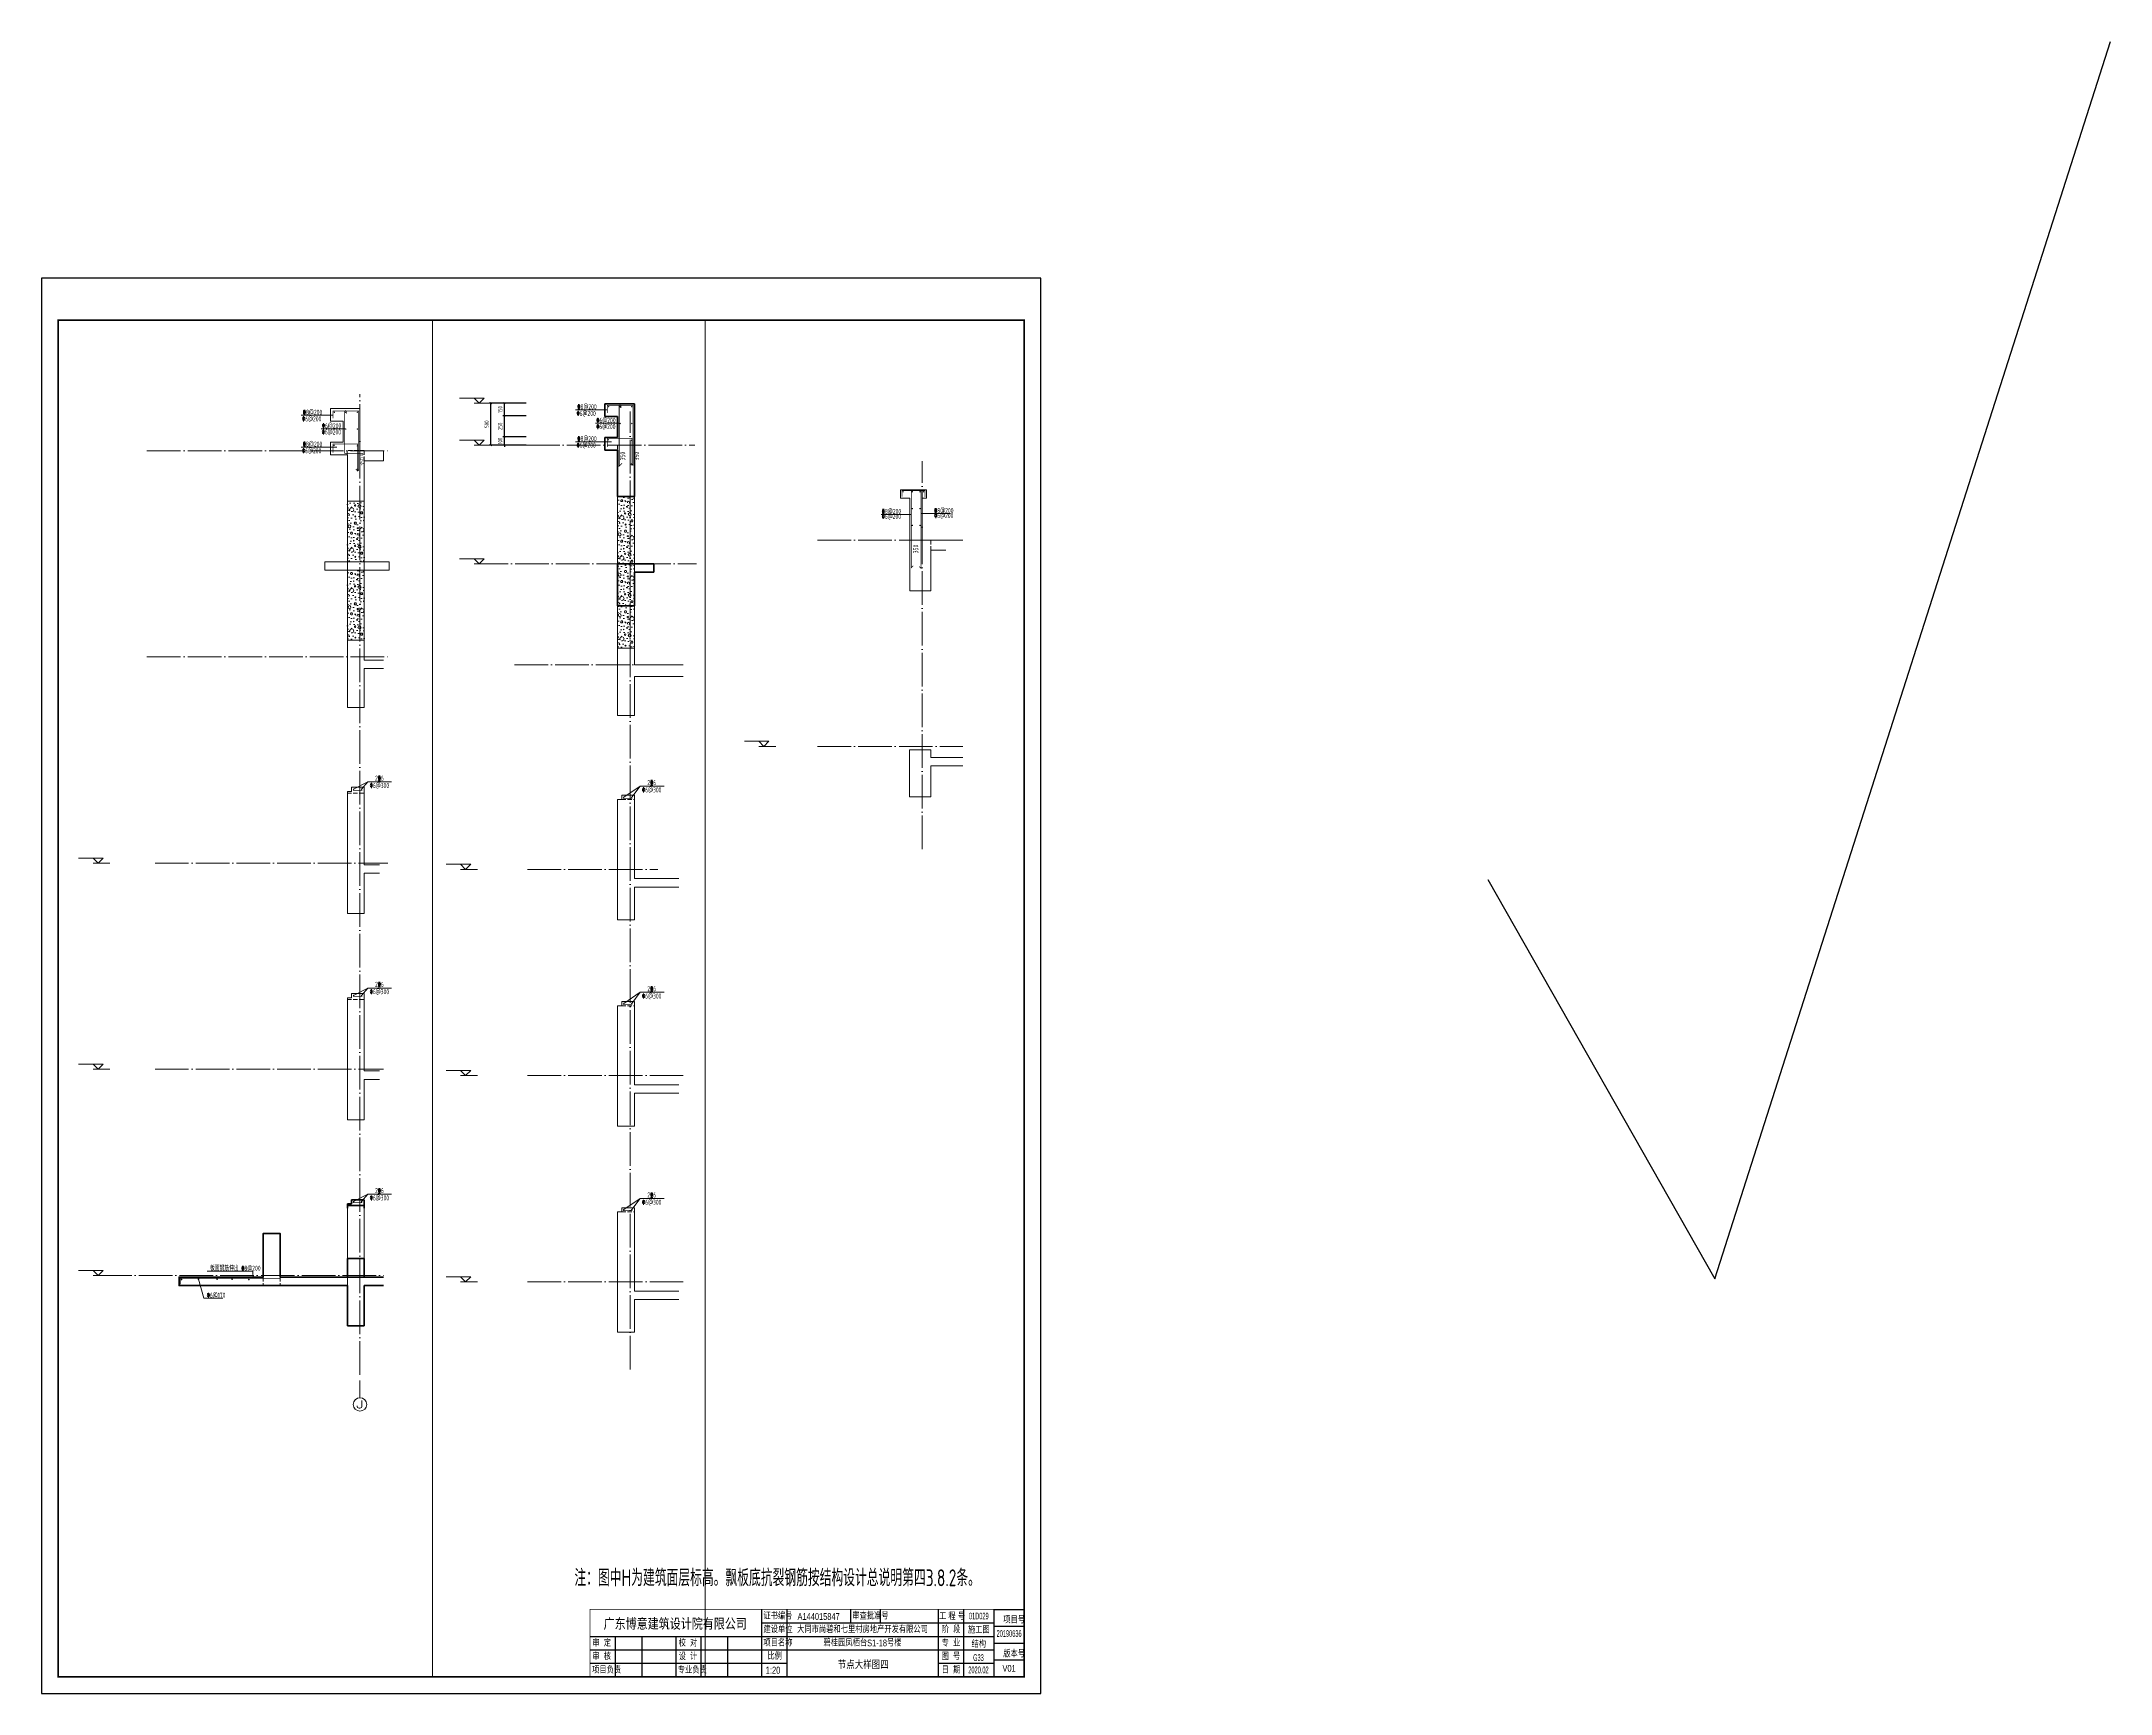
# Model space of a CAD drawing. Extents: x 5874492 to 7194610, y -939842 to -279257.
# Drawn here: x 6055361 to 6079956, y -797382 to -777750 of the extents above; entities that cross this region are included whole.
import ezdxf
from ezdxf.enums import TextEntityAlignment as Align

# ---------------------------------------------------------------- set-up
doc = ezdxf.new("R2010")
doc.units = 0
doc.header["$LTSCALE"] = 1000
doc.linetypes.add('DASH', pattern=[0.35, 0.25, -0.1])
doc.linetypes.add('DOTE', pattern=[2.42, 2, -0.2, 0.02, -0.2])
for name, color, linetype, lineweight in [('A-大样-结构墙线', 140, 'Continuous', 50), ('A-标注-尺寸标注', 105, 'Continuous', 15), ('A-标注-标高标注', 3, 'Continuous', 15), ('A-轴线-塔楼', 1, 'DOTE', 9), ('S-墙柱-REIN', 1, 'Continuous', 20), ('S-大样-HATCH', 251, 'Continuous', 20), ('S-大样-REIN', 1, 'Continuous', 20), ('S-大样-实线', 2, 'Continuous', 20), ('S-大样-标高', 3, 'Continuous', 20), ('S-大样-虚线', 4, 'DASH', 20), ('S-板-BEAM', 4, 'DASH', 20), ('S-板-洞口边线', 211, 'Continuous', 20), ('S-轴网-标注', 3, 'Continuous', 20), ('S-轴网-轴号', 3, 'Continuous', 20), ('S-轴网-轴线', 1, 'DOTE', 9), ('S-通用-TEXT', 7, 'Continuous', 20), ('S-通用-THIN', 7, 'Continuous', 20)]:
    doc.layers.add(name, color=color, linetype=linetype, lineweight=lineweight)
doc.layers.add('Y-云图图框', color=7, linetype='Continuous')
doc.styles.add('_TCH_AXIS', font='COMPLEX.shx', dxfattribs={"bigfont": 'hztxt.shx'})
doc.styles.add('_TCH_DIM_T3', font='tssdeng.shx', dxfattribs={"width": 0.705882, "bigfont": 'hztxt.shx'})
doc.styles.add('_YT_Name', font='simhei.ttf', dxfattribs={"width": 0.8})
doc.styles.add('_YT_Sign_Text', font='ros.shx', dxfattribs={"width": 0.8, "bigfont": 'hztxt.shx'})
doc.styles.add('COMPLEX', font='COMPLEX')
doc.styles.get("Standard").update_dxf_attribs({"font": 'gbenor.shx', "bigfont": 'gbcbig.shx'})
doc.styles.add('TSSD_Rein', font='tssdeng.shx', dxfattribs={"width": 0.7, "bigfont": 'hztxt.shx'})
doc.dimstyles.new('_TCH_ARCH&&20', dxfattribs={"dimtxt": 51, "dimasz": 20, "dimexe": 20, "dimexo": 20, "dimgap": 24.5, "dimtad": 1, "dimdec": 0, "dimzin": 0, "dimdsep": 46, "dimtxsty": '_TCH_DIM_T3', "dimblk": 'ARCHTICK', "dimcen": 0.09, "dimclrt": 7, "dimazin": 2, "dimtfac": 1, "dimtdec": 0, "dimtix": 1, "dimtmove": 2, "dimatfit": 3, "dimfxl": 0, "dimtolj": 1, "dimtzin": 0, "dimarcsym": 0})

# ---------------------------------------------------------------- blocks, each defined once
blk = doc.blocks.new('ECMCTK_A1_竖_单行图名--0')
for p, q in [((428, 50), (428, 26)), ((428, 50), (428, 10)), ((443, 50), (443, 10)), ((480.8, 50), (480.8, 42)), ((498.5, 50), (498.5, 42)), ((533, 50), (533, 10)), ((548, 50), (548, 10)), ((566, 50), (584, 50)), ((566, 50), (566, 10)), ((428, 42), (566, 42)), ((566, 40), (584, 40)), ((326, 34), (566, 34)), ((326, 26), (566, 26)), ((341, 34), (341, 10)), ((357, 10), (357, 34)), ((377, 34), (377, 10)), ((392, 34), (392, 10)), ((408, 10), (408, 34)), ((566, 30), (584, 30)), ((326, 18), (443, 18)), ((533, 18), (566, 18)), ((566, 20), (584, 20))]:
    blk.add_line(p, q)
at = {"color": 4}
blk.add_lwpolyline([(0, 0), (594, 0), (594, 841), (0, 841)], close=True, dxfattribs=at)
for points, const_width in [([(10, 10), (584, 10), (584, 816), (10, 816)], 1), ([(326, 10), (584, 10), (584, 50), (326, 50)], 0.45)]:
    blk.add_lwpolyline(points, close=True, dxfattribs=dict(const_width=const_width))
at = {"const_width": 0.45}
for points in [[(326, 10), (326, 50), (566, 50)], [(566, 50), (566, 10)]]:
    blk.add_lwpolyline(points, dxfattribs=at)
at = {"style": '_YT_Sign_Text', "width": 0.8}
for s, p in [('证书编号', (429.1, 44.1)), ('建设单位', (429.1, 36.1)), ('审查批准号', (481.9, 44.1)), ('工 程 号', (533.5, 43.9)), ('阶  段', (535, 36)), ('项目号', (571.6, 41.8)), ('审  定', (327.4, 28)), ('校  对', (378.7, 28)), ('项目名称', (429.1, 28.1)), ('专  业', (535, 28)), ('版本号', (571.6, 21.6)), ('项目负责', (327.3, 12)), ('审  核', (327.4, 20)), ('专业负责', (378.2, 12)), ('设  计', (378.7, 20)), ('比例', (431.5, 20.2)), ('图  号', (535, 20)), ('日  期', (535, 12))]:
    blk.add_text(s, height=4, dxfattribs=at).set_placement(p)
at = {"color": 80, "flags": 3}
for tag, height, p in [('YTHQINS', 3, (593.3, 817.5)), ('ECMCKEY', 3, (440.1, 590.6)), ('YTTQINS', 3.75, (595.4, 11.9)), ('YTFRAME', 3, (376, 4.9)), ('YTBARCODE_T1', 3, (493.7, 4.6))]:
    blk.add_attdef(tag, text='', height=height, dxfattribs=at).set_placement(p, align=Align.MIDDLE_CENTER)
for tag, height, style, width, p in [('设计单位', 6, '_YT_Name', 0.8, (376.7, 38.6)), ('证书编号', 4, '_YT_Sign_Text', 0.8, (461.9, 43.8)), ('建设单位', 4, '_YT_Sign_Text', 0.8, (488, 36.1)), ('审查批准号', 4, '_YT_Sign_Text', 0.8, (514.1, 43.8)), ('阶段', 4, '_YT_Sign_Text', 0.8, (557.1, 35.8)), ('工程号', 4, '_YT_Sign_Text', 0.5, (557.1, 44.1)), ('项目号', 4, '_YT_Sign_Text', 0.5, (575.1, 33.7)), ('项目名称', 4, '_YT_Sign_Text', 0.8, (488, 28.1)), ('专业', 4, '_YT_Sign_Text', 0.8, (557.1, 27.3)), ('出图比例', 4.2, '_YT_Sign_Text', 0.8, (434.8, 11.8)), ('图纸名称', 4.5, '_YT_Name', 0.8, (488.4, 15.1)), ('图纸编号', 4, '_YT_Sign_Text', 0.5, (556.9, 19.4)), ('日期', 4, '_YT_Sign_Text', 0.5, (556.9, 12.1)), ('版本号', 4, '_YT_Sign_Text', 0.8, (575.1, 13))]:
    blk.add_attdef(tag, text='', height=height, dxfattribs=dict(style=style, width=width)).set_placement(p, align=Align.CENTER)
at = {"style": '_YT_Sign_Text', "width": 0.8, "flags": 3}
for tag, p, height in [('[审定人]', (343.9, 27.8), 4.1), ('{审定人}', (358.9, 26.5), 6.24), ('{审核人}', (360, 18.4), 6.24), ('[校对人]', (395.2, 27.8), 4.1), ('[设计人]', (395.5, 20.2), 4.1), ('{校对人}', (411.3, 26.5), 6.24), ('{设计人}', (411.5, 18.5), 6.24), ('[项目负责人]', (343.8, 12), 4.1), ('[审核人]', (344, 19.8), 4.1), ('{项目负责人}', (361.3, 10.7), 6.24), ('[专业负责人]', (395.7, 11.8), 4.1), ('{专业负责人}', (411.6, 10.4), 6.24)]:
    blk.add_attdef(tag, p, '', height=height, dxfattribs=at)
at = {"color": 80, "flags": 3}
for tag, p in [('YTBZSIT', (10, 10)), ('EXT_TK_LEFT', (10, 10)), ('YTQRCODE', (304.6, 12.1))]:
    blk.add_attdef(tag, p, '', height=3, dxfattribs=at)
blk = doc.blocks.new('20191016.09530376')
at = {"layer": 'S-墙柱-REIN', "const_width": 8}
for points in [[(379, 623), (379, 713), (683, 713), (683, 4), (661, 25)], [(377, 218), (377, 320), (670, 320), (670, 0), (649, 21)]]:
    blk.add_lwpolyline(points, dxfattribs=at)
at = {"layer": 'S-墙柱-REIN', "ltscale": 0.2, "const_width": 8}
for points in [[(397, 697, 1), (389, 697, 1)], [(533, 697, 1), (525, 697, 1)], [(533, 497, 1), (525, 497, 1)], [(672, 697, 1), (664, 697, 1)], [(672, 497, 1), (664, 497, 1)], [(395, 303, 1), (387, 303, 1)], [(672, 297, 1), (664, 297, 1)]]:
    blk.add_lwpolyline(points, format="xyb", close=True, dxfattribs=at)
at = {"layer": 'S-墙柱-REIN', "const_width": 8}
blk.add_lwpolyline([(537, 681), (537, 705, 1), (517, 705), (517, 208), (725, 208, -1), (725, 188), (701, 188)], format="xyb", dxfattribs=at)
at = {"layer": 'S-板-BEAM', "ltscale": 0.2}
blk.add_lwpolyline([(748, 120), (748, 240), (548, 240), (548, 190)], dxfattribs=at)
at = {"layer": 'S-通用-TEXT', "ltscale": 0.2}
for p, q in [((379, 660), (0, 660)), ((424, 282), (0, 282))]:
    blk.add_line(p, q, dxfattribs=at)
at = {"layer": 'S-通用-TEXT'}
blk.add_lwpolyline([(237, 499), (517, 499)], dxfattribs=at)
at = {"layer": 'S-通用-TEXT', "style": 'TSSD_Rein', "width": 0.7}
for s, p in [('\x826@200', (11, 588, 0)), ('\x848@200', (20, 666, 0)), ('\x826@200', (245, 432)), ('\x826@200', (247, 506)), ('\x826@200', (11, 209, 0)), ('\x848@200', (20, 288, 0))]:
    blk.add_text(s, height=60, dxfattribs=at).set_placement(p)
blk.add_text('350', height=60, rotation=90, dxfattribs=at).set_placement((754, 58))
blk = doc.blocks.new('ZHEDUAN')
blk.add_wipeout([(769856, 726438), (769856, 726338), (770623, 726338), (770623, 726438)]).dxf.layer = 'S-通用-THIN'
at = {"layer": 'S-通用-THIN'}
blk.add_lwpolyline([(769856, 726438), (770623, 726438), (770623, 726338), (769856, 726338)], close=True, dxfattribs=at)
blk = doc.blocks.new('ewrqwe4324')
at = {"layer": 'S-大样-实线', "ltscale": 0.5}
for p, q in [((756598, 799379), (756598, 799939)), ((756598, 799939), (756848, 799939)), ((756848, 799849), (756848, 799939)), ((756848, 799849), (757228, 799849)), ((756848, 799749), (757228, 799749)), ((756848, 799379), (756848, 799749)), ((756598, 799379), (756848, 799379))]:
    blk.add_line(p, q, dxfattribs=at)
blk = doc.blocks.new('_AXISO')
blk.add_circle((0, 0), 0.5)
at = {"layer": 'S-轴网-轴号', "style": 'COMPLEX', "width": 1.041667}
blk.add_attdef('A', text='', height=0.56, dxfattribs=at).set_placement((-0.25, -0.28), (0.25, -0.28), align=Align.FIT)
blk = doc.blocks.new('前室那里')
at = {"layer": 'S-大样-REIN', "const_width": 8}
blk.add_lwpolyline([(740094, 664945), (740206, 664945)], dxfattribs=at)
for points in [[(740099, 664958, 1), (740107, 664958, 1)], [(740194, 664958, 1), (740202, 664958, 1)]]:
    blk.add_lwpolyline(points, format="xyb", close=True, dxfattribs=at)
at = {"layer": 'S-大样-实线', "ltscale": 0.5}
for p, q in [((740029, 663501), (740029, 664931)), ((740029, 664931), (740079, 664931)), ((740029, 664881), (740029, 664931)), ((740079, 664981), (740229, 664981)), ((740079, 664931), (740079, 664981)), ((740229, 663991), (740229, 664981)), ((740229, 664881), (740229, 664981)), ((740229, 663991), (740759, 663991)), ((740229, 663891), (740759, 663891)), ((740229, 663501), (740229, 663891)), ((740029, 663501), (740229, 663501))]:
    blk.add_line(p, q, dxfattribs=at)
at = {"layer": 'S-大样-虚线', "ltscale": 0.2}
blk.add_lwpolyline([(740079, 664931), (740229, 664931)], dxfattribs=at)
at = {"layer": 'S-通用-TEXT', "ltscale": 0.2}
blk.add_line((740581, 665090), (740298, 665090), dxfattribs=at)
at = {"layer": 'S-通用-TEXT'}
blk.add_lwpolyline([(740103, 664958), (740298, 665090), (740198, 664958)], dxfattribs=at)
at = {"layer": 'S-通用-TEXT', "style": 'TSSD_Rein', "width": 0.7}
for s, p in [('\x826@300', (740321, 665016, 0)), ('2\x846', (740383, 665103, 0))]:
    blk.add_text(s, height=60, dxfattribs=at).set_placement(p)
blk = doc.blocks.new('楼梯单')
at = {"layer": 'S-大样-REIN', "const_width": 8}
blk.add_lwpolyline([(733325, 727701), (733437, 727701)], dxfattribs=at)
for points in [[(733330, 727714, 1), (733338, 727714, 1)], [(733425, 727714, 1), (733433, 727714, 1)]]:
    blk.add_lwpolyline(points, format="xyb", close=True, dxfattribs=at)
at = {"layer": 'S-大样-实线', "ltscale": 0.5}
for p, q in [((733260, 726237), (733260, 727687)), ((733260, 727687), (733310, 727687)), ((733260, 727637), (733260, 727687)), ((733310, 727737), (733460, 727737)), ((733310, 727687), (733310, 727737)), ((733460, 726817), (733460, 727737)), ((733460, 727637), (733460, 727737)), ((733460, 726817), (733640, 726817)), ((733460, 726717), (733640, 726717)), ((733460, 726237), (733460, 726717)), ((733260, 726237), (733460, 726237))]:
    blk.add_line(p, q, dxfattribs=at)
at = {"layer": 'S-大样-虚线', "ltscale": 0.2}
blk.add_lwpolyline([(733260, 727667), (733460, 727667)], dxfattribs=at)
at = {"layer": 'S-通用-TEXT', "ltscale": 0.2}
blk.add_line((733786, 727802), (733504, 727802), dxfattribs=at)
at = {"layer": 'S-通用-TEXT'}
blk.add_lwpolyline([(733334, 727714), (733504, 727802), (733429, 727714)], dxfattribs=at)
at = {"layer": 'S-通用-TEXT', "style": 'TSSD_Rein', "width": 0.7}
for s, p in [('\x826@300', (733527, 727729, 0)), ('2\x846', (733589, 727816, 0))]:
    blk.add_text(s, height=60, dxfattribs=at).set_placement(p)
blk = doc.blocks.new('A$C4E0B6DCE')
at = {"layer": 'A-大样-结构墙线', "ltscale": 0.5}
for p, q in [((-150, 3100), (200, 3100)), ((-150, 2950), (-150, 3100)), ((200, 3100), (200, 2728)), ((0, 2950), (-150, 2950)), ((0, 2700), (0, 2950)), ((200, 2728), (200, 2728)), ((200, 2728), (200, 2480)), ((-150, 2550), (-150, 2700)), ((-150, 2700), (0, 2700)), ((0, 2550), (-150, 2550)), ((0, 2000), (0, 2550)), ((200, 2480), (200, 2480)), ((200, 2480), (200, 2000)), ((200, 2000), (0, 2000)), ((0, 1200), (0, 700)), ((430, 1200), (0, 1200)), ((200, 700), (200, 1100)), ((200, 1100), (430, 1100)), ((430, 1100), (430, 1200)), ((0, 700), (200, 700))]:
    blk.add_line(p, q, dxfattribs=at)
blk = doc.blocks.new('_ArchTick')
at = {"color": 0, "linetype": 'ByBlock', "const_width": 0.4}
blk.add_lwpolyline([(-0.5, -0.5), (0.5, 0.5)], dxfattribs=at)
blk = doc.blocks.new('*D1827')
at = {"layer": 'A-标注-尺寸标注', "color": 0, "lineweight": -2}
for p, q in [((6060912, -782048), (6060684, -782048)), ((6060704, -782548), (6060704, -782048)), ((6060912, -782548), (6060684, -782548))]:
    blk.add_line(p, q, dxfattribs=at)
at = {"layer": 'Defpoints', "color": 0}
for p in [(6060704, -782048), (6060932, -782048), (6060932, -782548)]:
    blk.add_point(p, dxfattribs=at)
at = {"layer": 'A-标注-尺寸标注', "color": 0, "lineweight": -2, "xscale": 20, "yscale": 20, "zscale": 20}
for p, rotation in [((6060704, -782048), 90), ((6060704, -782548), 270)]:
    blk.add_blockref('_ArchTick', p, dxfattribs=dict(at, rotation=rotation))
at = {"layer": 'A-标注-尺寸标注', "color": 7, "insert": (6060654, -782298), "char_height": 51, "attachment_point": 5, "rotation": 90, "style": '_TCH_DIM_T3'}
blk.add_mtext('\\A1;500', dxfattribs=at)
blk = doc.blocks.new('*D1828')
at = {"layer": 'A-标注-尺寸标注', "color": 0, "lineweight": -2}
for p, q in [((6061124, -782048), (6060844, -782048)), ((6060864, -782198), (6060864, -782048)), ((6061124, -782198), (6060844, -782198))]:
    blk.add_line(p, q, dxfattribs=at)
at = {"layer": 'Defpoints', "color": 0}
for p in [(6060864, -782048), (6061144, -782048), (6061144, -782198)]:
    blk.add_point(p, dxfattribs=at)
at = {"layer": 'A-标注-尺寸标注', "color": 0, "lineweight": -2, "xscale": 20, "yscale": 20, "zscale": 20}
for p, rotation in [((6060864, -782048), 90), ((6060864, -782198), 270)]:
    blk.add_blockref('_ArchTick', p, dxfattribs=dict(at, rotation=rotation))
at = {"layer": 'A-标注-尺寸标注', "color": 7, "insert": (6060814, -782123), "char_height": 51, "attachment_point": 5, "rotation": 90, "style": '_TCH_DIM_T3'}
blk.add_mtext('\\A1;150', dxfattribs=at)
blk = doc.blocks.new('*D1829')
at = {"layer": 'A-标注-尺寸标注', "color": 0, "lineweight": -2}
for p, q in [((6061124, -782198), (6060844, -782198)), ((6060864, -782448), (6060864, -782198)), ((6061124, -782448), (6060844, -782448))]:
    blk.add_line(p, q, dxfattribs=at)
at = {"layer": 'Defpoints', "color": 0}
for p in [(6060864, -782198), (6061144, -782198), (6061144, -782448)]:
    blk.add_point(p, dxfattribs=at)
at = {"layer": 'A-标注-尺寸标注', "color": 0, "lineweight": -2, "xscale": 20, "yscale": 20, "zscale": 20}
for p, rotation in [((6060864, -782198), 90), ((6060864, -782448), 270)]:
    blk.add_blockref('_ArchTick', p, dxfattribs=dict(at, rotation=rotation))
at = {"layer": 'A-标注-尺寸标注', "color": 7, "insert": (6060814, -782323), "char_height": 51, "attachment_point": 5, "rotation": 90, "style": '_TCH_DIM_T3'}
blk.add_mtext('\\A1;250', dxfattribs=at)
blk = doc.blocks.new('*D1830')
at = {"layer": 'A-标注-尺寸标注', "color": 0, "lineweight": -2}
for p, q in [((6061124, -782448), (6060844, -782448)), ((6061124, -782548), (6060844, -782548)), ((6060864, -782448), (6060864, -782428)), ((6060864, -782548), (6060864, -782448)), ((6060864, -782548), (6060864, -782568))]:
    blk.add_line(p, q, dxfattribs=at)
at = {"layer": 'Defpoints', "color": 0}
for p in [(6060864, -782448), (6061144, -782448), (6061144, -782548)]:
    blk.add_point(p, dxfattribs=at)
at = {"layer": 'A-标注-尺寸标注', "color": 0, "lineweight": -2, "xscale": 20, "yscale": 20, "zscale": 20}
for p, rotation in [((6060864, -782448), 270), ((6060864, -782548), 90)]:
    blk.add_blockref('_ArchTick', p, dxfattribs=dict(at, rotation=rotation))
at = {"layer": 'A-标注-尺寸标注', "color": 7, "insert": (6060814, -782498), "char_height": 51, "attachment_point": 5, "rotation": 90, "style": '_TCH_DIM_T3'}
blk.add_mtext('\\A1;100', dxfattribs=at)
blk = doc.blocks.new('sgfdjhgfjhgkjhk')
at = {"layer": 'S-墙柱-REIN', "const_width": 8}
for points in [[(6098701, -1600564), (6098701, -1600473), (6099005, -1600473), (6099005, -1601183), (6098984, -1601162)], [(6098699, -1600969), (6098699, -1600867), (6098993, -1600867), (6098993, -1601187), (6098971, -1601165)]]:
    blk.add_lwpolyline(points, dxfattribs=at)
at = {"layer": 'S-墙柱-REIN', "ltscale": 0.2, "const_width": 8}
for points in [[(6098719, -1600489, 1), (6098711, -1600489, 1)], [(6098856, -1600489, 1), (6098848, -1600489, 1)], [(6098994, -1600489, 1), (6098986, -1600489, 1)], [(6098856, -1600689, 1), (6098848, -1600689, 1)], [(6098994, -1600689, 1), (6098986, -1600689, 1)], [(6098717, -1600883, 1), (6098709, -1600883, 1)], [(6098994, -1600889, 1), (6098986, -1600889, 1)]]:
    blk.add_lwpolyline(points, format="xyb", close=True, dxfattribs=at)
at = {"layer": 'S-墙柱-REIN', "const_width": 10}
blk.add_lwpolyline([(6098860, -1600506), (6098860, -1600482, 1), (6098840, -1600482), (6098840, -1601196), (6098874, -1601162)], format="xyb", dxfattribs=at)
at = {"layer": 'S-通用-TEXT', "ltscale": 0.2}
for p, q in [((6098701, -1600526), (6098322, -1600526)), ((6098747, -1600905), (6098322, -1600905))]:
    blk.add_line(p, q, dxfattribs=at)
at = {"layer": 'S-通用-TEXT'}
blk.add_lwpolyline([(6098559, -1600687), (6098840, -1600687)], dxfattribs=at)
at = {"layer": 'S-通用-TEXT', "style": 'TSSD_Rein', "width": 0.7}
for s, p in [('\x826@200', (6098334, -1600599, 0)), ('\x848@200', (6098343, -1600520, 0)), ('\x848@200', (6098343, -1600899, 0)), ('\x826@200', (6098568, -1600755)), ('\x826@200', (6098569, -1600681)), ('\x826@200', (6098334, -1600977, 0))]:
    blk.add_text(s, height=60, dxfattribs=at).set_placement(p)
for p in [(6098912, -1601128), (6099077, -1601128)]:
    blk.add_text('350', height=60, rotation=90, dxfattribs=at).set_placement(p)

msp = doc.modelspace()

# ---------------------------------------------------------------- hatches: boundary and pattern name
at = {"layer": 'S-大样-HATCH', "ltscale": 0.5}
h = msp.add_hatch(dxfattribs=at)
h.set_pattern_fill('加气混凝土', color=256, scale=20)
h.set_pattern_definition([(0, (5305585.65, -1590016), (120, 240), [0, -240]), (0, (5305445.25, -1590048.4), (120, 240), [0, -240]), (0, (5305523.25, -1590050.8), (120, 240), [0, -240]), (0, (5305608.45, -1589980), (120, 240), [0, -240]), (0, (5305508.85, -1590062.8), (120, 240), [0, -240]), (0, (5305632.45, -1589828.8), (120, 240), [0, -240]), (0, (5305559.25, -1589848), (120, 240), [0, -240]), (0, (5305597.65, -1589878), (120, 240), [0, -240]), (0, (5305402.05, -1589882.8), (120, 240), [0, -240]), (0, (5305519.65, -1589893.6), (120, 240), [0, -240]), (0, (5305474.05, -1589954.8), (120, 240), [0, -240]), (0, (5305476.45, -1590044.8), (120, 240), [0, -240]), (0, (5305566.45, -1590054.4), (120, 240), [0, -240]), (0, (5305632.45, -1589948.8), (120, 240), [0, -240]), (0, (5305408.05, -1589986), (120, 240), [0, -240]), (0, (5305428.45, -1589945.2), (120, 240), [0, -240]), (0, (5305522.05, -1589962), (120, 240), [0, -240]), (0, (5305488.45, -1589996.8), (120, 240), [0, -240]), (0, (5305469.25, -1589917.6), (120, 240), [0, -240]), (0, (5305499.25, -1589827.6), (120, 240), [0, -240]), (0, (5305417.65, -1590036.4), (120, 240), [0, -240]), (0, (5305549.65, -1589876.8), (120, 240), [0, -240]), (0, (5305438.05, -1589873.2), (120, 240), [0, -240]), (0, (5305418.85, -1589842), (120, 240), [0, -240]), (130.601294, (5305617.712, -1589903.932), (-599.99999337, 720.00000315), [10.53662, -4414.8444]), (18.4349488, (5305600.57, -1589899.36), (599.9999978, 239.9999982), [10.842096, -1507.05116]), (90, (5305600.57, -1589909.65), (120, 240), [10.285714, -469.71426]), (161.565051, (5305610.855, -1589913.075), (-600.000003, 239.9999821), [10.842096, -1507.05116]), (53.1301023, (5305610.855, -1589913.075), (120.0000002, 239.9999999), [11.42857, -1188.5714]), (135, (5305620, -1590035.36), (-120.0000145, 239.999984), [9.697464, -669.12504]), (45, (5305606.28, -1590035.36), (119.999999, 239.999999), [9.697464, -669.12504]), (135, (5305613.14, -1590042.22), (-120.0000145, 239.999984), [9.697464, -669.12504]), (45, (5305613.14, -1590042.22), (119.999999, 239.999999), [9.697464, -669.12504]), (116.56505, (5305504.57, -1589874.22), (-2e-05, 479.999987), [12.77753, -255.5506]), (180, (5305498.85, -1589862.8), (-120, 240), [13.714286, -226.2857]), (63.434949, (5305479.43, -1589874.22), (1e-06, 479.999998), [12.77753, -255.5506]), (116.56505, (5305485.14, -1589885.65), (-2e-05, 479.999987), [12.77753, -255.5506]), (0, (5305485.14, -1589885.65), (120, 240), [13.714286, -226.2857]), (63.434949, (5305498.85, -1589885.65), (1e-06, 479.999998), [12.77753, -255.5506]), (107.102728, (5305594.855, -1589955.361), (-359.99998624, 1200.000001936), [15.54454, -6513.161]), (143.972626, (5305590.283, -1589940.504), (-2279.9999711, 1679.9999981), [15.54454, -3248.808]), (180, (5305577.7, -1589931.36), (-120, 240), [14.85714, -225.14284]), (36.0273733, (5305550.283, -1589940.504), (2279.99998315, 1679.9999819), [15.54454, -3248.808]), (71.565051, (5305545.71, -1589954.218), (360.0000018, 1199.9999979), [14.456126, -1503.43712]), (107.102728, (5305550.283, -1589969.075), (-359.99998624, 1200.000001936), [15.54454, -6513.161]), (143.972626, (5305562.855, -1589978.218), (-2279.9999711, 1679.9999981), [15.54454, -3248.808]), (0, (5305562.85, -1589978.22), (120, 240), [14.85714, -225.14284]), (36.0273733, (5305577.712, -1589978.218), (2279.99998315, 1679.9999819), [15.54454, -3248.808]), (71.565051, (5305590.283, -1589969.075), (360.0000018, 1199.9999979), [14.456126, -1503.43712]), (150.255118, (5305597.14, -1589843.36), (-360.00000085, 239.999997), [9.21401, -1925.72784]), (90, (5305589.14, -1589847.93), (120, 240), [9.14286, -470.8571]), (29.7448813, (5305589.14, -1589847.932), (360.0000002, 239.9999989), [9.21401, -1925.72784]), (116.56505, (5305541.14, -1590013.65), (-2e-05, 479.999987), [12.77753, -255.5506]), (168.690067, (5305535.426, -1590002.218), (-1080.0000008, 239.999994), [11.6549, -2435.8742]), (41.1859251, (5305514.855, -1590007.932), (2999.99998182, 2639.99997692), [12.14874, -5090.3208]), (90, (5305514.85, -1590019.36), (120, 240), [11.42857, -468.5714]), (138.814074, (5305523.997, -1590027.361), (-2999.99994668, 2640.00001681), [12.14874, -5090.3208]), (16.6992442, (5305523.997, -1590027.361), (3959.99997021, 1199.99998743), [11.93178, -4999.415]), (60.9453959, (5305535.426, -1590023.932), (119.99999968, 239.99999788), [11.766434, -4930.1358]), (109.983106, (5305440.569, -1589913.075), (-600.00000226, 1679.99999555), [13.3768, -5604.879]), (155.556045, (5305435.997, -1589900.504), (-1560.00000595, 719.99998504), [13.809194, -5786.0526]), (24.4439547, (5305410.855, -1589900.504), (1560.00000078, 719.99999654), [13.809194, -5786.0526]), (70.0168934, (5305406.283, -1589913.075), (600.00000181, 1679.99999583), [13.3768, -5604.879]), (109.983106, (5305410.855, -1589925.646), (-600.00000226, 1679.99999555), [13.3768, -5604.879]), (160.016893, (5305423.426, -1589930.218), (-600.00000035, 239.99998907), [13.3768, -2795.751]), (19.9831065, (5305423.426, -1589930.218), (599.9999967, 239.99999962), [13.3768, -2795.751]), (70.0168934, (5305435.997, -1589925.646), (600.00000181, 1679.99999583), [13.3768, -5604.879]), (122.005383, (5305529.712, -1589934.79), (-120.0000161, 239.99998775), [10.781693, -2253.3736]), (18.4349488, (5305513.71, -1589929.075), (599.9999978, 239.9999982), [10.842096, -1507.05116]), (90, (5305513.71, -1589939.36), (120, 240), [10.285714, -469.71426]), (161.565051, (5305523.997, -1589942.79), (-600.000003, 239.9999821), [10.842096, -1507.05116]), (54.4623222, (5305523.997, -1589942.79), (839.99999878, 1199.9999982), [9.83123, -4119.2846]), (116.56505, (5305460, -1589993.08), (-2e-05, 479.999987), [12.77753, -255.5506]), (180, (5305454.28, -1589981.65), (-120, 240), [12.57143, -227.42856]), (59.0362434, (5305434.855, -1589993.075), (120.0000004, 239.99999884), [13.32789, -2785.5288]), (120.963756, (5305441.712, -1590004.504), (-120.0000164, 239.99998898), [13.32789, -2785.5288]), (0, (5305441.7, -1590004.5), (120, 240), [12.57143, -227.42856]), (63.434949, (5305454.28, -1590004.5), (1e-06, 479.999998), [12.77753, -255.5506])])
h.paths.add_polyline_path([(6059198, -783213.4), (6058998, -783213.4), (6058998, -784863.4), (6059198, -784863.4)])
h = msp.add_hatch(dxfattribs=at)
h.set_pattern_fill('加气混凝土', color=256, scale=20)
h.set_pattern_definition([(0, (5308797.06, -1590110.9), (120, 240), [0, -240]), (0, (5308656.66, -1590143.3), (120, 240), [0, -240]), (0, (5308734.66, -1590145.7), (120, 240), [0, -240]), (0, (5308819.86, -1590074.9), (120, 240), [0, -240]), (0, (5308720.26, -1590157.7), (120, 240), [0, -240]), (0, (5308843.86, -1589923.7), (120, 240), [0, -240]), (0, (5308770.66, -1589942.9), (120, 240), [0, -240]), (0, (5308809.06, -1589972.9), (120, 240), [0, -240]), (0, (5308613.46, -1589977.7), (120, 240), [0, -240]), (0, (5308731.06, -1589988.5), (120, 240), [0, -240]), (0, (5308685.46, -1590049.7), (120, 240), [0, -240]), (0, (5308687.86, -1590139.7), (120, 240), [0, -240]), (0, (5308777.86, -1590149.3), (120, 240), [0, -240]), (0, (5308843.86, -1590043.7), (120, 240), [0, -240]), (0, (5308619.46, -1590080.9), (120, 240), [0, -240]), (0, (5308639.86, -1590040.1), (120, 240), [0, -240]), (0, (5308733.46, -1590056.9), (120, 240), [0, -240]), (0, (5308699.86, -1590091.7), (120, 240), [0, -240]), (0, (5308680.66, -1590012.5), (120, 240), [0, -240]), (0, (5308710.66, -1589922.5), (120, 240), [0, -240]), (0, (5308629.06, -1590131.3), (120, 240), [0, -240]), (0, (5308761.06, -1589971.7), (120, 240), [0, -240]), (0, (5308649.46, -1589968.1), (120, 240), [0, -240]), (0, (5308630.26, -1589936.9), (120, 240), [0, -240]), (130.601294, (5308829.12, -1589998.85), (-599.99999337, 720.00000315), [10.53662, -4414.8444]), (18.4349488, (5308811.977, -1589994.28), (599.9999978, 239.9999982), [10.842096, -1507.05116]), (90, (5308811.98, -1590004.56), (120, 240), [10.285714, -469.71426]), (161.565051, (5308822.263, -1590007.993), (-600.000003, 239.9999821), [10.842096, -1507.05116]), (53.1301023, (5308822.263, -1590007.993), (120.0000002, 239.9999999), [11.42857, -1188.5714]), (135, (5308831.41, -1590130.28), (-120.0000145, 239.999984), [9.697464, -669.12504]), (45, (5308817.69, -1590130.28), (119.999999, 239.999999), [9.697464, -669.12504]), (135, (5308824.55, -1590137.14), (-120.0000145, 239.999984), [9.697464, -669.12504]), (45, (5308824.55, -1590137.14), (119.999999, 239.999999), [9.697464, -669.12504]), (116.56505, (5308715.98, -1589969.14), (-2e-05, 479.999987), [12.77753, -255.5506]), (180, (5308710.26, -1589957.7), (-120, 240), [13.714286, -226.2857]), (63.434949, (5308690.83, -1589969.14), (1e-06, 479.999998), [12.77753, -255.5506]), (116.56505, (5308696.55, -1589980.56), (-2e-05, 479.999987), [12.77753, -255.5506]), (0, (5308696.55, -1589980.56), (120, 240), [13.714286, -226.2857]), (63.434949, (5308710.26, -1589980.56), (1e-06, 479.999998), [12.77753, -255.5506]), (107.102728, (5308806.263, -1590050.279), (-359.99998624, 1200.000001936), [15.54454, -6513.161]), (143.972626, (5308801.692, -1590035.422), (-2279.9999711, 1679.9999981), [15.54454, -3248.808]), (180, (5308789.12, -1590026.28), (-120, 240), [14.85714, -225.14284]), (36.0273733, (5308761.692, -1590035.422), (2279.99998315, 1679.9999819), [15.54454, -3248.808]), (71.565051, (5308757.12, -1590049.136), (360.0000018, 1199.9999979), [14.456126, -1503.43712]), (107.102728, (5308761.692, -1590063.993), (-359.99998624, 1200.000001936), [15.54454, -6513.161]), (143.972626, (5308774.263, -1590073.136), (-2279.9999711, 1679.9999981), [15.54454, -3248.808]), (0, (5308774.26, -1590073.14), (120, 240), [14.85714, -225.14284]), (36.0273733, (5308789.12, -1590073.136), (2279.99998315, 1679.9999819), [15.54454, -3248.808]), (71.565051, (5308801.69, -1590063.993), (360.0000018, 1199.9999979), [14.456126, -1503.43712]), (150.255118, (5308808.55, -1589938.28), (-360.00000085, 239.999997), [9.21401, -1925.72784]), (90, (5308800.55, -1589942.85), (120, 240), [9.14286, -470.8571]), (29.7448813, (5308800.55, -1589942.85), (360.0000002, 239.9999989), [9.21401, -1925.72784]), (116.56505, (5308752.55, -1590108.56), (-2e-05, 479.999987), [12.77753, -255.5506]), (168.690067, (5308746.835, -1590097.136), (-1080.0000008, 239.999994), [11.6549, -2435.8742]), (41.1859251, (5308726.263, -1590102.85), (2999.99998182, 2639.99997692), [12.14874, -5090.3208]), (90, (5308726.26, -1590114.28), (120, 240), [11.42857, -468.5714]), (138.814074, (5308735.406, -1590122.279), (-2999.99994668, 2640.00001681), [12.14874, -5090.3208]), (16.6992442, (5308735.406, -1590122.279), (3959.99997021, 1199.99998743), [11.93178, -4999.415]), (60.9453959, (5308746.835, -1590118.85), (119.99999968, 239.99999788), [11.766434, -4930.1358]), (109.983106, (5308651.977, -1590007.993), (-600.00000226, 1679.99999555), [13.3768, -5604.879]), (155.556045, (5308647.406, -1589995.422), (-1560.00000595, 719.99998504), [13.809194, -5786.0526]), (24.4439547, (5308622.263, -1589995.422), (1560.00000078, 719.99999654), [13.809194, -5786.0526]), (70.0168934, (5308617.692, -1590007.993), (600.00000181, 1679.99999583), [13.3768, -5604.879]), (109.983106, (5308622.263, -1590020.565), (-600.00000226, 1679.99999555), [13.3768, -5604.879]), (160.016893, (5308634.835, -1590025.136), (-600.00000035, 239.99998907), [13.3768, -2795.751]), (19.9831065, (5308634.835, -1590025.136), (599.9999967, 239.99999962), [13.3768, -2795.751]), (70.0168934, (5308647.406, -1590020.565), (600.00000181, 1679.99999583), [13.3768, -5604.879]), (122.005383, (5308741.12, -1590029.707), (-120.0000161, 239.99998775), [10.781693, -2253.3736]), (18.4349488, (5308725.12, -1590023.993), (599.9999978, 239.9999982), [10.842096, -1507.05116]), (90, (5308725.12, -1590034.28), (120, 240), [10.285714, -469.71426]), (161.565051, (5308735.406, -1590037.707), (-600.000003, 239.9999821), [10.842096, -1507.05116]), (54.4623222, (5308735.406, -1590037.707), (839.99999878, 1199.9999982), [9.83123, -4119.2846]), (116.56505, (5308671.4, -1590088), (-2e-05, 479.999987), [12.77753, -255.5506]), (180, (5308665.7, -1590076.56), (-120, 240), [12.57143, -227.42856]), (59.0362434, (5308646.263, -1590087.993), (120.0000004, 239.99999884), [13.32789, -2785.5288]), (120.963756, (5308653.12, -1590099.422), (-120.0000164, 239.99998898), [13.32789, -2785.5288]), (0, (5308653.12, -1590099.42), (120, 240), [12.57143, -227.42856]), (63.434949, (5308665.7, -1590099.42), (1e-06, 479.999998), [12.77753, -255.5506])])
h.paths.add_polyline_path([(6062409.4, -783158.3), (6062209.4, -783158.3), (6062209.4, -784958.3), (6062409.4, -784958.3)])

# ---------------------------------------------------------------- linework, layer by layer
at = {"ltscale": 0.2}
msp.add_lwpolyline([(6072552.2, -787707.9), (6075252.9, -792454.1), (6079955.8, -777750.1)], dxfattribs=at)
at = {"layer": 'A-大样-结构墙线', "ltscale": 0.5}
for p, q in [((6058998, -791613.4), (6058998, -791563.4)), ((6058998, -791563.4), (6059048, -791563.4)), ((6058998, -791583.4), (6059198, -791583.4)), ((6059048, -791513.4), (6059198, -791513.4)), ((6059048, -791563.4), (6059048, -791513.4)), ((6059198, -791613.4), (6059198, -791513.4)), ((6058998, -792433.4), (6059427.9, -792433.4)), ((6058998, -793013.4), (6058998, -792533.4)), ((6059198, -793013.4), (6059198, -792533.4)), ((6059198, -792533.4), (6059427.9, -792533.4)), ((6058998, -793013.4), (6059198, -793013.4))]:
    msp.add_line(p, q, dxfattribs=at)
for points in [[(6058998, -792433.4), (6058198, -792433.4), (6058198, -791913.4), (6057998, -791913.4), (6057998, -792433.4), (6056998, -792433.4), (6056998, -792533.4), (6058998, -792533.4)], [(6058998, -792433.4), (6058998, -792213.4), (6059198, -792213.4), (6059198, -792433.4), (6058998, -792433.4)]]:
    msp.add_lwpolyline(points, dxfattribs=at)
at = {"layer": 'A-标注-标高标注'}
for p, q in [((6060623.7, -781988.2), (6060331.4, -781988.2)), ((6060563.7, -782048.2), (6060503.7, -781988.2)), ((6060703.7, -782048.2), (6060503.7, -782048.2)), ((6060563.7, -782048.2), (6060623.7, -781988.2)), ((6060623.7, -782488.2), (6060331.4, -782488.2)), ((6060563.7, -782548.2), (6060503.7, -782488.2)), ((6060703.7, -782548.2), (6060503.7, -782548.2)), ((6060563.7, -782548.2), (6060623.7, -782488.2)), ((6060623.7, -783898.3), (6060331.4, -783898.3)), ((6060563.7, -783958.3), (6060503.7, -783898.3)), ((6060703.7, -783958.3), (6060503.7, -783958.3)), ((6060563.7, -783958.3), (6060623.7, -783898.3))]:
    msp.add_line(p, q, dxfattribs=at)
at = {"layer": 'A-轴线-塔楼', "ltscale": 0.2}
msp.add_line((6060507.5, -783958.3), (6063149.3, -783958.3), dxfattribs=at)
at = {"layer": 'S-墙柱-REIN', "const_width": 8}
for points in [[(6065590.1, -783160), (6065590.1, -783090), (6065816.1, -783090), (6065816.1, -784010.5), (6065794.8, -783989.3)], [(6065723.8, -783981.3), (6065702.6, -784002.5), (6065702.6, -783090), (6065862.6, -783090), (6065862.6, -783162.5)], [(6058198, -792449.4), (6057014.3, -792449.4), (6057014.3, -792518.6)]]:
    msp.add_lwpolyline(points, dxfattribs=at)
at = {"layer": 'S-墙柱-REIN', "ltscale": 0.2, "const_width": 8}
for points in [[(6065608.1, -783101.4, 1), (6065600.1, -783101.4, 1)], [(6065717.6, -783101.4, 1), (6065709.6, -783101.4, 1)], [(6065717.6, -783301.4, 1), (6065709.6, -783301.4, 1)], [(6065808.1, -783101.4, 1), (6065800.1, -783101.4, 1)], [(6065808.1, -783301.4, 1), (6065800.1, -783301.4, 1)], [(6065851.6, -783101.4, 1), (6065843.6, -783101.4, 1)], [(6065717.6, -783501.4, 1), (6065709.6, -783501.4, 1)], [(6065808.1, -783501.4, 1), (6065800.1, -783501.4, 1)]]:
    msp.add_lwpolyline(points, format="xyb", close=True, dxfattribs=at)
at = {"layer": 'S-墙柱-REIN', "const_width": 9.5}
for points in [[(6057023.2, -792462, 1), (6057032.7, -792462, 1)], [(6057223.1, -792456.9, 1), (6057232.6, -792456.9, 1)], [(6057444.6, -792458.3, 1), (6057454.1, -792458.3, 1)], [(6057623, -792458.3, 1), (6057632.5, -792458.3, 1)], [(6057823, -792462.7, 1), (6057832.5, -792462.7, 1)]]:
    msp.add_lwpolyline(points, format="xyb", close=True, dxfattribs=at)
at = {"layer": 'S-大样-HATCH', "ltscale": 0.5}
for p, q in [((6060009, -781062), (6060009, -797182)), ((6063252.5, -781062), (6063252.5, -797182))]:
    msp.add_line(p, q, dxfattribs=at)
at = {"layer": 'S-大样-REIN', "const_width": 8}
msp.add_lwpolyline([(6059063, -791549.8), (6059175.4, -791549.8)], dxfattribs=at)
for points in [[(6059068.5, -791536.4, 1), (6059076.5, -791536.4, 1)], [(6059163, -791536.4, 1), (6059171, -791536.4, 1)]]:
    msp.add_lwpolyline(points, format="xyb", close=True, dxfattribs=at)
at = {"layer": 'S-大样-实线', "ltscale": 0.5}
for p, q in [((6065571.6, -783176.8), (6065571.6, -783076.8)), ((6065571.6, -783076.8), (6065881.6, -783076.8)), ((6065681.6, -783076.8), (6065881.6, -783076.8)), ((6065881.6, -783176.8), (6065881.6, -783076.8)), ((6065571.6, -783176.8), (6065681.6, -783176.8)), ((6065681.6, -784276.8), (6065681.6, -783176.8)), ((6065831.6, -783676.8), (6065831.6, -783176.8)), ((6065881.6, -783176.8), (6065831.6, -783176.8)), ((6065831.6, -783676.8), (6066111.5, -783676.8)), ((6065931.6, -783796.8), (6066111.5, -783796.8)), ((6065931.6, -784276.8), (6065931.6, -783796.8)), ((6065681.6, -784276.8), (6065931.6, -784276.8)), ((6058998, -784863.4), (6059198, -784863.4)), ((6059198, -785103.4), (6059198, -784863.4)), ((6062209.4, -784958.3), (6062409.4, -784958.3)), ((6062409.4, -785158.3), (6062409.4, -784958.3)), ((6058998, -785663.4), (6058998, -785063.4)), ((6059198, -785103.4), (6059427.9, -785103.4)), ((6059198, -785203.4), (6059427.9, -785203.4)), ((6059198, -785663.4), (6059198, -785203.4)), ((6062209.4, -785758.3), (6062209.4, -785158.3)), ((6062409.4, -785158.3), (6062989.3, -785158.3)), ((6062409.4, -785298.3), (6062989.3, -785298.3)), ((6062409.4, -785758.3), (6062409.4, -785298.3)), ((6058998, -785663.4), (6059198, -785663.4)), ((6062209.4, -785758.3), (6062409.4, -785758.3)), ((6058998, -791613.4), (6058998, -791563.4)), ((6058998, -791563.4), (6059048, -791563.4)), ((6058998, -793013.4), (6058998, -791563.4)), ((6059048, -791513.4), (6059198, -791513.4)), ((6059048, -791563.4), (6059048, -791513.4)), ((6059198, -792433.4), (6059198, -791513.4)), ((6059198, -791613.4), (6059198, -791513.4)), ((6059198, -792433.4), (6059377.9, -792433.4)), ((6059198, -793013.4), (6059198, -792533.4)), ((6059198, -792533.4), (6059377.9, -792533.4)), ((6058998, -793013.4), (6059198, -793013.4))]:
    msp.add_line(p, q, dxfattribs=at)
at = {"layer": 'S-大样-实线'}
for p, q in [((6062209.4, -784958.3), (6062209.4, -783148.3)), ((6062409.4, -784958.3), (6062409.4, -783148.3))]:
    msp.add_line(p, q, dxfattribs=at)
at = {"layer": 'S-大样-实线', "ltscale": 0.5}
for points in [[(6058798, -782113.4), (6059148, -782113.4), (6059148, -782613.4), (6059427.9, -782613.4), (6059427.9, -782613.4), (6059427.9, -782733.4), (6059198, -782733.4), (6059198, -783213.4), (6058998, -783213.4), (6058998, -782663.4), (6058798, -782663.4), (6058798, -782513.4), (6058948, -782513.4), (6058948, -782263.4), (6058798, -782263.4), (6058798, -782113.4)], [(6065681.6, -783176.8), (6065571.6, -783176.8), (6065571.6, -783076.8)], [(6058998, -785063.4), (6058998, -784863.4)], [(6062209.4, -785158.3), (6062209.4, -784958.3)]]:
    msp.add_lwpolyline(points, dxfattribs=at)
at = {"layer": 'S-大样-标高'}
for p, q in [((6064009.1, -786066.8), (6063716.9, -786066.8)), ((6063949.1, -786126.8), (6063889.1, -786066.8)), ((6064089.1, -786126.8), (6063889.1, -786126.8)), ((6063949.1, -786126.8), (6064009.1, -786066.8)), ((6056095.7, -787453.4), (6055803.5, -787453.4)), ((6056035.7, -787513.4), (6055975.7, -787453.4)), ((6056175.7, -787513.4), (6055975.7, -787513.4)), ((6056035.7, -787513.4), (6056095.7, -787453.4)), ((6060463.7, -787528.3), (6060171.4, -787528.3)), ((6060403.7, -787588.3), (6060343.7, -787528.3)), ((6060543.7, -787588.3), (6060343.7, -787588.3)), ((6060403.7, -787588.3), (6060463.7, -787528.3)), ((6056095.7, -789903.4), (6055803.5, -789903.4)), ((6056035.7, -789963.4), (6055975.7, -789903.4)), ((6056175.7, -789963.4), (6055975.7, -789963.4)), ((6056035.7, -789963.4), (6056095.7, -789903.4)), ((6060463.7, -789978.3), (6060171.4, -789978.3)), ((6060403.7, -790038.3), (6060343.7, -789978.3)), ((6060543.7, -790038.3), (6060343.7, -790038.3)), ((6060403.7, -790038.3), (6060463.7, -789978.3)), ((6056095.7, -792353.4), (6055803.5, -792353.4)), ((6056035.7, -792413.4), (6055975.7, -792353.4)), ((6056175.7, -792413.4), (6055975.7, -792413.4)), ((6056035.7, -792413.4), (6056095.7, -792353.4)), ((6060463.7, -792428.3), (6060171.4, -792428.3)), ((6060403.7, -792488.3), (6060343.7, -792428.3)), ((6060403.7, -792488.3), (6060463.7, -792428.3)), ((6060543.7, -792488.3), (6060343.7, -792488.3))]:
    msp.add_line(p, q, dxfattribs=at)
at = {"layer": 'S-大样-虚线', "ltscale": 0.2}
msp.add_lwpolyline([(6058998, -791583.4), (6059198, -791583.4)], dxfattribs=at)
at = {"layer": 'S-板-BEAM', "ltscale": 0.2}
for points in [[(6062409.4, -782668.2), (6062409.4, -782548.2), (6062209.4, -782548.2), (6062209.4, -782598.2)], [(6065931.6, -783796.8), (6065931.6, -783676.8), (6065681.6, -783676.8)], [(6057998, -792433.4), (6057998, -792533.4)], [(6058198, -792433.4), (6058198, -792533.4)]]:
    msp.add_lwpolyline(points, dxfattribs=at)
at = {"layer": 'S-轴网-标注'}
msp.add_line((6059148, -793661.1), (6059148, -793866.2), dxfattribs=at)
at = {"layer": 'S-轴网-轴线', "ltscale": 0.2}
for p, q in [((6062359.4, -793531.8), (6062359.4, -782148.3)), ((6061124.4, -782548.2), (6063129.3, -782548.2)), ((6056616.4, -782613.4), (6059477.9, -782613.4)), ((6065831.6, -787350), (6065831.6, -782737.8)), ((6064586.8, -783676.8), (6066311.5, -783676.8)), ((6056616.4, -785063.4), (6059477.9, -785063.4)), ((6060984.4, -785158.3), (6062989.3, -785158.3)), ((6064586.8, -786126.8), (6066311.5, -786126.8)), ((6056711.7, -787513.4), (6059477.9, -787513.4)), ((6061139.7, -787588.3), (6062689.3, -787588.3)), ((6056711.7, -789963.4), (6059427.9, -789963.4)), ((6061139.7, -790038.3), (6062989.3, -790038.3)), ((6056035.7, -792413.4), (6059427.9, -792413.4)), ((6061139.7, -792488.3), (6062989.3, -792488.3))]:
    msp.add_line(p, q, dxfattribs=at)
at = {"layer": 'S-通用-TEXT', "ltscale": 0.2}
for p, q in [((6065702.6, -783370.5), (6065342.9, -783370.5)), ((6066166.2, -783360.3), (6065816.1, -783360.3)), ((6059524.6, -791448.1), (6059241.7, -791448.1))]:
    msp.add_line(p, q, dxfattribs=at)
at = {"layer": 'S-通用-TEXT'}
for p, q in [((6057331, -792363.7), (6057875.6, -792363.7)), ((6057293.5, -792683.9, 0), (6057519.9, -792683.9, 0))]:
    msp.add_line(p, q, dxfattribs=at)
for points in [[(6059072.5, -791536.4), (6059241.7, -791448.1), (6059167, -791536.4)], [(6057875.6, -792363.7), (6057877.5, -792449.4)]]:
    msp.add_lwpolyline(points, dxfattribs=at)
at = {"layer": 'S-通用-TEXT', "elevation": 0}
msp.add_lwpolyline([(6057293.5, -792683.9), (6057227.9, -792456.9)], dxfattribs=at)

# ---------------------------------------------------------------- block references
msp.add_blockref('ewrqwe4324', (5309083.5, -1586106.2))
at = {"layer": 'S-大样-实线'}
for name, p in [('A$C4E0B6DCE', (6062209.4, -785158.3)), ('前室那里', (5322180.6, -1451689.3)), ('前室那里', (5322180.6, -1454139.3)), ('前室那里', (5322180.6, -1456589.3))]:
    msp.add_blockref(name, p, dxfattribs=at)
at = {"layer": 'S-大样-标高'}
for p in [(5325738.2, -1514350.4), (5325738.2, -1516800.4)]:
    msp.add_blockref('楼梯单', p, dxfattribs=at)
at = {"layer": 'S-板-BEAM', "ltscale": 0.2}
msp.add_blockref('20191016.09530376', (6058449.5, -782853.1), dxfattribs=at)
at = {"layer": 'S-板-洞口边线'}
msp.add_blockref('sgfdjhgfjhgkjhk', (-36611.4, 818398.7), dxfattribs=at)
at = {"layer": 'S-轴网-标注'}
ref = msp.add_blockref('_AXISO', (6059148, -793946.2), dxfattribs=dict(at, xscale=160, yscale=160, zscale=160))
ref.add_attrib('A', 'J', dxfattribs={"height": 90.5, "style": '_TCH_AXIS', "width": 1.909091}).set_placement((6059102.7, -793991.5), (6059193.2, -793991.5), align=Align.FIT)
at = {"layer": 'Y-云图图框', "xscale": 20, "yscale": 20, "zscale": 20}
msp.add_blockref('ECMCTK_A1_竖_单行图名--0', (6055361.3, -797382), dxfattribs=at).add_auto_attribs({'图纸编号': 'G33', '图纸名称': '节点大样图四', '版本号': 'V01', '项目名称': '碧桂园凤栖台S1-18号楼', '出图比例': '1:20', '工程号': '01D029', '阶段': '施工图', '专业': '结构', '日期': '2020.02', '项目号': '20190636', '建设单位': '大同市尚碧和七里村房地产开发有限公司', '设计单位': '广东博意建筑设计院有限公司', '证书编号': 'A144015847'})

# ---------------------------------------------------------------- texts
at = {"layer": 'S-通用-TEXT', "style": 'TSSD_Rein', "width": 0.7}
for s, height, p in [('\x848@200', 60, (6065350.4, -783364.6, 0)), ('\x848@200', 60, (6065972.7, -783354.4, 0)), ('\x826@200', 60, (6065350.4, -783423.6, 0)), ('\x826@200', 60, (6065972.7, -783413.4, 0)), ('2\x846', 60, (6059327.5, -791434.4, 0)), ('\x826@300', 60, (6059265, -791521.7, 0)), ('板面钢筋伸出 \x848@200', 60, (6057365.7, -792357.9)), ('\x826@170', 60, (6057328.2, -792678.1)), ('注：图中H为建筑面层标高。飘板底抗裂钢筋按结构设计总说明第四3.8.2条。 ', 200, (6061696.4, -796106))]:
    msp.add_text(s, height=height, dxfattribs=at).set_placement(p)
msp.add_text('350', height=60, rotation=90, dxfattribs=at).set_placement((6065783.1, -783832.8, 0))

# ---------------------------------------------------------------- dimensions: what is measured, and where the dimension line sits
at = {"layer": 'A-标注-尺寸标注'}
for p1, p2, distance, picture, middle in [((6060932.1, -782548.2), (6060932.1, -782048.2), 228.4, '*D1827', (6060653.7, -782298.2)), ((6061144.4, -782198.2), (6061144.4, -782048.2), 280.7, '*D1828', (6060813.7, -782123.2)), ((6061144.4, -782448.2), (6061144.4, -782198.2), 280.7, '*D1829', (6060813.7, -782323.2)), ((6061144.4, -782548.2), (6061144.4, -782448.2), 280.7, '*D1830', (6060813.7, -782498.2))]:
    dim = msp.add_aligned_dim(p1=p1, p2=p2, distance=distance, dimstyle='_TCH_ARCH&&20', dxfattribs=at)
    dim.commit()
    dim.dimension.update_dxf_attribs({"geometry": picture, "text_midpoint": middle})

# ---------------------------------------------------------------- next in the draw order: block references
msp.add_blockref('ZHEDUAN', (5288873.1, -1510372.4))

# ---------------------------------------------------------------- next in the draw order: linework, layer by layer
at = {"layer": 'S-大样-实线'}
for p, q in [((6058998, -784863.4), (6058998, -783213.4)), ((6059198, -784863.4), (6059198, -783213.4))]:
    msp.add_line(p, q, dxfattribs=at)
at = {"layer": 'S-轴网-轴线', "ltscale": 0.2}
msp.add_line((6059148, -793593.3), (6059148, -781940), dxfattribs=at)

doc.saveas('drawing.dxf')
